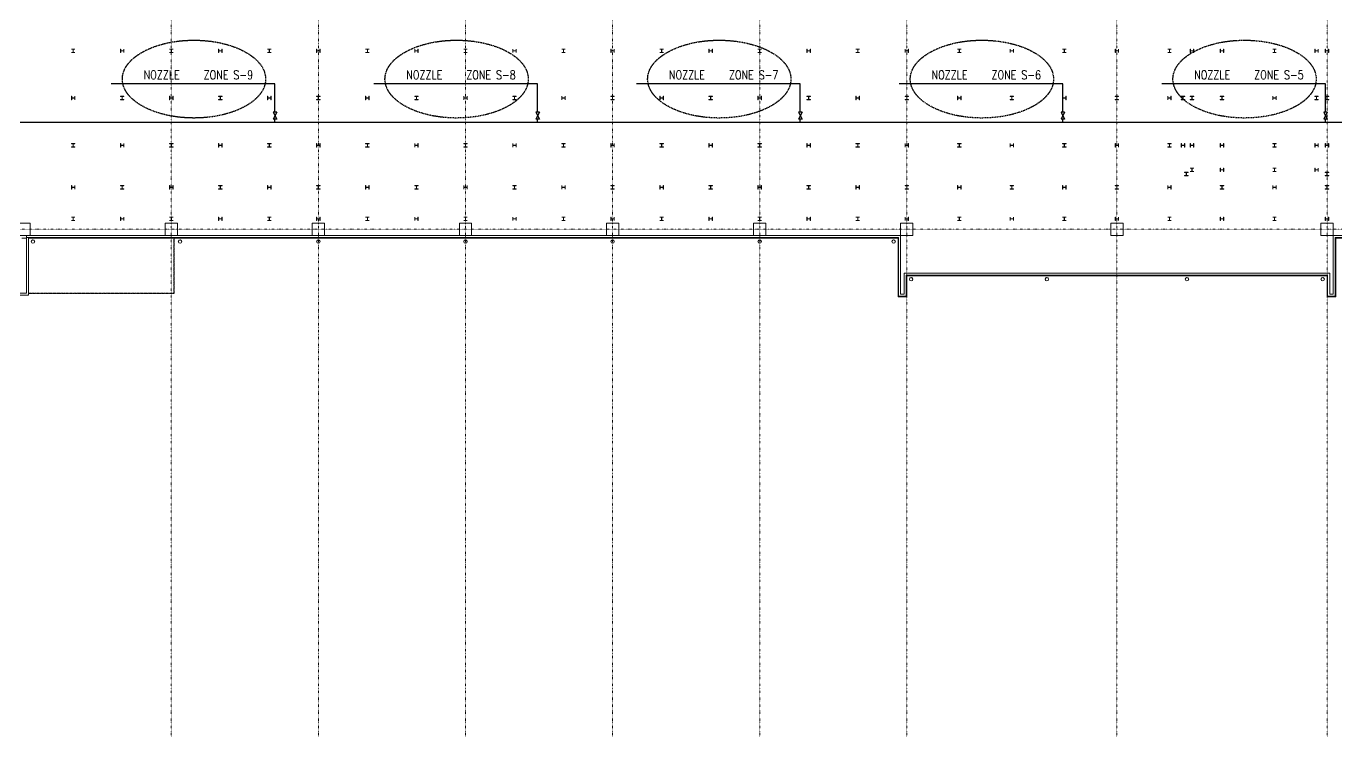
# Model space of a CAD drawing. Extents: x -32000 to 362567, y -29000 to 144214.
# Drawn here: x 76915 to 151700, y -29000 to 11607 of the extents above; entities that cross this region are included whole.
import ezdxf
from ezdxf.enums import TextEntityAlignment as Align

# ---------------------------------------------------------------- set-up
doc = ezdxf.new("R2010")
doc.units = 0
doc.header["$LTSCALE"] = 10
for name, pattern in [('H12PL25$0$JJP_三點線', [0.9, 0.3, -0.15, 0, -0.15, 0, -0.15, 0, -0.15]), ('H12PL25$0$JJP_虛線(退縮線、投影線、地下室範圍、非屬本工程、圖面分區)', [0.45, 0.3, -0.15]), ('XFM1P20-HI FOG-200K$0$HIDDEN', [9.525, 6.35, -3.175])]:
    doc.linetypes.add(name, pattern=pattern)
for name, color, linetype in [('H12PL25$0$A-OBJE-MEP', 252, 'Continuous'), ('H12PL25$0$A-WALL-EX', 252, 'Continuous'), ('H12PL25$0$A-WALL-IN', 252, 'Continuous'), ('H12PL25$0$S-COL', 252, 'Continuous'), ('H12PL25$0$S-GRID', 252, 'Continuous'), ('XFM1P20-HI FOG-200K$0$M-CWTR-TEXT', 4, 'Continuous'), ('XFM1P20-HI FOG-200K$0$M-PIPE-CHWR20', 110, 'Continuous'), ('XFM1P20-HI FOG-200K$0$M-PIPE-FITTING', 2, 'Continuous')]:
    doc.layers.add(name, color=color, linetype=linetype)
doc.styles.add('XFM1P20-HI FOG-200K$0$12P7-XCM2P10$0$AA-TXT', font='simplex.shx', dxfattribs={"bigfont": 'china.shx'})

# ---------------------------------------------------------------- blocks, each defined once
blk = doc.blocks.new('H12PL25')
at = {"layer": 'H12PL25$0$A-OBJE-MEP', "lineweight": 0, "flags": 128}
for points in [[(77395, -700, 1), (77205, -700, 1)], [(85795, -700, 1), (85605, -700, 1)], [(93695, -700, 1), (93505, -700, 1)], [(102095, -700, 1), (101905, -700, 1)], [(110495, -700, 1), (110305, -700, 1)], [(118895, -700, 1), (118705, -700, 1)], [(126545, -700, 1), (126355, -700, 1)], [(127545, -2850, 1), (127355, -2850, 1)], [(135295, -2850, 1), (135105, -2850, 1)], [(143295, -2850, 1), (143105, -2850, 1)], [(151045, -2850, 1), (150855, -2850, 1)]]:
    blk.add_lwpolyline(points, format="xyb", close=True, dxfattribs=at)
at = {"layer": 'H12PL25$0$A-OBJE-MEP', "lineweight": 0}
for centre in [(77300, -700), (85700, -700), (93600, -700), (102000, -700), (110400, -700), (118800, -700), (126450, -700), (127450, -2850), (135200, -2850), (143200, -2850), (150950, -2850)]:
    blk.add_circle(centre, 100, dxfattribs=at)
at = {"layer": 'H12PL25$0$A-WALL-EX', "lineweight": 0}
for p, q in [((77050, -350), (76930, -350)), ((76930, -350), (76930, -465)), ((77050, -350), (76930, -350)), ((76930, -465), (77050, -465)), ((76930, -465), (77050, -465)), ((126700, -465), (77050, -465)), ((126735, -465), (126700, -465)), ((126735, -465), (126700, -465)), ((126735, -500), (126735, -465)), ((126735, -3815), (126735, -500)), ((151700, -465), (151665, -465)), ((151700, -465), (151665, -465)), ((151665, -465), (151665, -500)), ((151665, -500), (151665, -3700)), ((176150, -465), (151700, -465)), ((127165, -2615), (127165, -2650)), ((127165, -2615), (127165, -2650)), ((127200, -2615), (127165, -2615)), ((127165, -2650), (127165, -3815)), ((151200, -2615), (127200, -2615)), ((151235, -2615), (151200, -2615)), ((151235, -2650), (151235, -2615)), ((151235, -2650), (151235, -2615)), ((151235, -3815), (151235, -2650)), ((151665, -3815), (151665, -3700)), ((151665, -3815), (151665, -3700)), ((126735, -3815), (126850, -3815)), ((126735, -3815), (126850, -3815)), ((127050, -3815), (126850, -3815)), ((127050, -3815), (127165, -3815)), ((127050, -3815), (127165, -3815)), ((151235, -3815), (151350, -3815)), ((151235, -3815), (151350, -3815)), ((151665, -3815), (151350, -3815))]:
    blk.add_line(p, q, dxfattribs=at)
at = {"layer": 'H12PL25$0$A-WALL-EX', "lineweight": 0, "flags": 128}
for points in [[(76930, -350), (76930, -3640)], [(77050, -350), (76930, -350)], [(126735, -350), (77050, -350)], [(77050, -500), (77050, -465)], [(77050, -3640), (77050, -465)], [(77050, -500), (126700, -500)], [(77050, -500), (126700, -500)], [(77050, -500), (126700, -500)], [(77050, -500), (126700, -500)], [(126700, -500), (126700, -3850)], [(126850, -350), (126735, -350)], [(126850, -3700), (126850, -350)], [(151550, -350), (151665, -350)], [(151550, -350), (151550, -3700)], [(176150, -350), (151665, -350)], [(151700, -500), (176150, -500)], [(151700, -3815), (151700, -500)], [(127050, -2500), (127050, -2615)], [(151350, -2500), (127050, -2500)], [(127050, -2615), (127050, -3700)], [(151200, -2650), (127200, -2650)], [(151200, -2650), (127200, -2650)], [(151200, -2650), (127200, -2650)], [(127200, -3850), (127200, -2650)], [(127200, -2650), (151200, -2650)], [(151200, -2650), (151200, -3850)], [(151350, -2500), (151350, -2615)], [(151350, -3700), (151350, -2615)], [(76930, -3640), (68270, -3640)], [(77050, -3760), (77050, -3640)], [(127050, -3700), (126850, -3700)], [(151550, -3700), (151350, -3700)], [(68150, -3760), (77050, -3760)], [(126700, -3850), (126735, -3850)], [(126735, -3850), (127165, -3850)], [(127200, -3850), (127165, -3850)], [(151200, -3850), (151235, -3850)], [(151235, -3850), (151700, -3850)], [(151700, -3850), (151700, -3815)]]:
    blk.add_lwpolyline(points, dxfattribs=at)
at = {"layer": 'H12PL25$0$A-WALL-EX', "linetype": 'H12PL25$0$JJP_虛線(退縮線、投影線、地下室範圍、非屬本工程、圖面分區)', "lineweight": 0, "flags": 128}
for points in [[(85350, -500), (85362, -500)], [(85350, -500), (85350, -3650)], [(85362, -3650), (85362, -500)], [(85350, -3650), (77050, -3650)], [(77050, -3662), (77050, -3650)], [(77050, -3662), (85362, -3662)], [(85362, -3662), (85362, -3650)]]:
    blk.add_lwpolyline(points, dxfattribs=at)
at = {"layer": 'H12PL25$0$A-WALL-IN', "lineweight": 0, "flags": 128}
for points in [[(76662.5, -500), (76930, -500)], [(76930, -500), (76930, -350)]]:
    blk.add_lwpolyline(points, dxfattribs=at)
at = {"layer": 'H12PL25$0$S-COL', "lineweight": 0, "flags": 128}
for points in [[(79700, 10100), (79700, 10112), (79617, 10112, -0.41421356), (79604, 10125), (79604, 10275, -0.41421356), (79617, 10288), (79700, 10288), (79700, 10300), (79500, 10300), (79500, 10288), (79583, 10288, -0.41421356), (79596, 10275), (79596, 10125, -0.41421356), (79583, 10112), (79500, 10112), (79500, 10100)], [(82500, 10300), (82488, 10300), (82488, 10217, -0.41421356), (82475, 10204), (82325, 10204, -0.41421356), (82312, 10217), (82312, 10300), (82300, 10300), (82300, 10100), (82312, 10100), (82312, 10183, -0.41421356), (82325, 10196), (82475, 10196, -0.41421356), (82488, 10183), (82488, 10100), (82500, 10100)], [(85300, 10100), (85300, 10112), (85217, 10112, -0.41421356), (85204, 10125), (85204, 10275, -0.41421356), (85217, 10288), (85300, 10288), (85300, 10300), (85100, 10300), (85100, 10288), (85183, 10288, -0.41421356), (85196, 10275), (85196, 10125, -0.41421356), (85183, 10112), (85100, 10112), (85100, 10100)], [(88100, 10300), (88088, 10300), (88088, 10217, -0.41421356), (88075, 10204), (87925, 10204, -0.41421356), (87912, 10217), (87912, 10300), (87900, 10300), (87900, 10100), (87912, 10100), (87912, 10183, -0.41421356), (87925, 10196), (88075, 10196, -0.41421356), (88088, 10183), (88088, 10100), (88100, 10100)], [(90900, 10100), (90900, 10112), (90817, 10112, -0.41421356), (90804, 10125), (90804, 10275, -0.41421356), (90817, 10288), (90900, 10288), (90900, 10300), (90700, 10300), (90700, 10288), (90783, 10288, -0.41421356), (90796, 10275), (90796, 10125, -0.41421356), (90783, 10112), (90700, 10112), (90700, 10100)], [(93700, 10300), (93688, 10300), (93688, 10217, -0.41421356), (93675, 10204), (93525, 10204, -0.41421356), (93512, 10217), (93512, 10300), (93500, 10300), (93500, 10100), (93512, 10100), (93512, 10183, -0.41421356), (93525, 10196), (93675, 10196, -0.41421356), (93688, 10183), (93688, 10100), (93700, 10100)], [(96500, 10100), (96500, 10112), (96417, 10112, -0.41421356), (96404, 10125), (96404, 10275, -0.41421356), (96417, 10288), (96500, 10288), (96500, 10300), (96300, 10300), (96300, 10288), (96383, 10288, -0.41421356), (96396, 10275), (96396, 10125, -0.41421356), (96383, 10112), (96300, 10112), (96300, 10100)], [(99300, 10300), (99288, 10300), (99288, 10217, -0.41421356), (99275, 10204), (99125, 10204, -0.41421356), (99112, 10217), (99112, 10300), (99100, 10300), (99100, 10100), (99112, 10100), (99112, 10183, -0.41421356), (99125, 10196), (99275, 10196, -0.41421356), (99288, 10183), (99288, 10100), (99300, 10100)], [(102100, 10100), (102100, 10112), (102017, 10112, -0.41421356), (102004, 10125), (102004, 10275, -0.41421356), (102017, 10288), (102100, 10288), (102100, 10300), (101900, 10300), (101900, 10288), (101983, 10288, -0.41421356), (101996, 10275), (101996, 10125, -0.41421356), (101983, 10112), (101900, 10112), (101900, 10100)], [(104900, 10300), (104888, 10300), (104888, 10217, -0.41421356), (104875, 10204), (104725, 10204, -0.41421356), (104712, 10217), (104712, 10300), (104700, 10300), (104700, 10100), (104712, 10100), (104712, 10183, -0.41421356), (104725, 10196), (104875, 10196, -0.41421356), (104888, 10183), (104888, 10100), (104900, 10100)], [(107700, 10100), (107700, 10112), (107617, 10112, -0.41421356), (107604, 10125), (107604, 10275, -0.41421356), (107617, 10288), (107700, 10288), (107700, 10300), (107500, 10300), (107500, 10288), (107583, 10288, -0.41421356), (107596, 10275), (107596, 10125, -0.41421356), (107583, 10112), (107500, 10112), (107500, 10100)], [(110500, 10300), (110488, 10300), (110488, 10217, -0.41421356), (110475, 10204), (110325, 10204, -0.41421356), (110312, 10217), (110312, 10300), (110300, 10300), (110300, 10100), (110312, 10100), (110312, 10183, -0.41421356), (110325, 10196), (110475, 10196, -0.41421356), (110488, 10183), (110488, 10100), (110500, 10100)], [(113300, 10100), (113300, 10112), (113217, 10112, -0.41421356), (113204, 10125), (113204, 10275, -0.41421356), (113217, 10288), (113300, 10288), (113300, 10300), (113100, 10300), (113100, 10288), (113183, 10288, -0.41421356), (113196, 10275), (113196, 10125, -0.41421356), (113183, 10112), (113100, 10112), (113100, 10100)], [(116100, 10300), (116088, 10300), (116088, 10217, -0.41421356), (116075, 10204), (115925, 10204, -0.41421356), (115912, 10217), (115912, 10300), (115900, 10300), (115900, 10100), (115912, 10100), (115912, 10183, -0.41421356), (115925, 10196), (116075, 10196, -0.41421356), (116088, 10183), (116088, 10100), (116100, 10100)], [(118900, 10100), (118900, 10112), (118817, 10112, -0.41421356), (118804, 10125), (118804, 10275, -0.41421356), (118817, 10288), (118900, 10288), (118900, 10300), (118700, 10300), (118700, 10288), (118783, 10288, -0.41421356), (118796, 10275), (118796, 10125, -0.41421356), (118783, 10112), (118700, 10112), (118700, 10100)], [(121700, 10300), (121688, 10300), (121688, 10217, -0.41421356), (121675, 10204), (121525, 10204, -0.41421356), (121512, 10217), (121512, 10300), (121500, 10300), (121500, 10100), (121512, 10100), (121512, 10183, -0.41421356), (121525, 10196), (121675, 10196, -0.41421356), (121688, 10183), (121688, 10100), (121700, 10100)], [(124500, 10100), (124500, 10112), (124417, 10112, -0.41421356), (124404, 10125), (124404, 10275, -0.41421356), (124417, 10288), (124500, 10288), (124500, 10300), (124300, 10300), (124300, 10288), (124383, 10288, -0.41421356), (124396, 10275), (124396, 10125, -0.41421356), (124383, 10112), (124300, 10112), (124300, 10100)], [(127300, 10300), (127288, 10300), (127288, 10217, -0.41421356), (127275, 10204), (127125, 10204, -0.41421356), (127112, 10217), (127112, 10300), (127100, 10300), (127100, 10100), (127112, 10100), (127112, 10183, -0.41421356), (127125, 10196), (127275, 10196, -0.41421356), (127288, 10183), (127288, 10100), (127300, 10100)], [(130300, 10100), (130300, 10112), (130217, 10112, -0.41421356), (130204, 10125), (130204, 10275, -0.41421356), (130217, 10288), (130300, 10288), (130300, 10300), (130100, 10300), (130100, 10288), (130183, 10288, -0.41421356), (130196, 10275), (130196, 10125, -0.41421356), (130183, 10112), (130100, 10112), (130100, 10100)], [(133300, 10300), (133288, 10300), (133288, 10217, -0.41421356), (133275, 10204), (133125, 10204, -0.41421356), (133112, 10217), (133112, 10300), (133100, 10300), (133100, 10100), (133112, 10100), (133112, 10183, -0.41421356), (133125, 10196), (133275, 10196, -0.41421356), (133288, 10183), (133288, 10100), (133300, 10100)], [(136300, 10100), (136300, 10112), (136217, 10112, -0.41421356), (136204, 10125), (136204, 10275, -0.41421356), (136217, 10288), (136300, 10288), (136300, 10300), (136100, 10300), (136100, 10288), (136183, 10288, -0.41421356), (136196, 10275), (136196, 10125, -0.41421356), (136183, 10112), (136100, 10112), (136100, 10100)], [(139300, 10300), (139288, 10300), (139288, 10217, -0.41421356), (139275, 10204), (139125, 10204, -0.41421356), (139112, 10217), (139112, 10300), (139100, 10300), (139100, 10100), (139112, 10100), (139112, 10183, -0.41421356), (139125, 10196), (139275, 10196, -0.41421356), (139288, 10183), (139288, 10100), (139300, 10100)], [(142100, 10100), (142100, 10112), (142183, 10112, 0.41421356), (142196, 10125), (142196, 10275, 0.41421356), (142183, 10288), (142100, 10288), (142100, 10300), (142300, 10300), (142300, 10288), (142217, 10288, 0.41421356), (142204, 10275), (142204, 10125, 0.41421356), (142217, 10112), (142300, 10112), (142300, 10100)], [(143390, 10300), (143402, 10300), (143402, 10217, 0.41421356), (143415, 10204), (143565, 10204, 0.41421356), (143578, 10217), (143578, 10300), (143590, 10300), (143590, 10100), (143578, 10100), (143578, 10183, 0.41421356), (143565, 10196), (143415, 10196, 0.41421356), (143402, 10183), (143402, 10100), (143390, 10100)], [(145100, 10300), (145112, 10300), (145112, 10217, 0.41421356), (145125, 10204), (145275, 10204, 0.41421356), (145288, 10217), (145288, 10300), (145300, 10300), (145300, 10100), (145288, 10100), (145288, 10183, 0.41421356), (145275, 10196), (145125, 10196, 0.41421356), (145112, 10183), (145112, 10100), (145100, 10100)], [(148100, 10100), (148100, 10112), (148183, 10112, 0.41421356), (148196, 10125), (148196, 10275, 0.41421356), (148183, 10288), (148100, 10288), (148100, 10300), (148300, 10300), (148300, 10288), (148217, 10288, 0.41421356), (148204, 10275), (148204, 10125, 0.41421356), (148217, 10112), (148300, 10112), (148300, 10100)], [(150500, 10300), (150512, 10300), (150512, 10217, 0.41421356), (150525, 10204), (150675, 10204, 0.41421356), (150688, 10217), (150688, 10300), (150700, 10300), (150700, 10100), (150688, 10100), (150688, 10183, 0.41421356), (150675, 10196), (150525, 10196, 0.41421356), (150512, 10183), (150512, 10100), (150500, 10100)], [(151100, 10300), (151112, 10300), (151112, 10217, 0.41421356), (151125, 10204), (151275, 10204, 0.41421356), (151288, 10217), (151288, 10300), (151300, 10300), (151300, 10100), (151288, 10100), (151288, 10183, 0.41421356), (151275, 10196), (151125, 10196, 0.41421356), (151112, 10183), (151112, 10100), (151100, 10100)], [(79700, 7600), (79688, 7600), (79688, 7517, -0.41421356), (79675, 7504), (79525, 7504, -0.41421356), (79512, 7517), (79512, 7600), (79500, 7600), (79500, 7400), (79512, 7400), (79512, 7483, -0.41421356), (79525, 7496), (79675, 7496, -0.41421356), (79688, 7483), (79688, 7400), (79700, 7400)], [(82500, 7400), (82500, 7412), (82417, 7412, -0.41421356), (82404, 7425), (82404, 7575, -0.41421356), (82417, 7588), (82500, 7588), (82500, 7600), (82300, 7600), (82300, 7588), (82383, 7588, -0.41421356), (82396, 7575), (82396, 7425, -0.41421356), (82383, 7412), (82300, 7412), (82300, 7400)], [(85300, 7600), (85288, 7600), (85288, 7517, -0.41421356), (85275, 7504), (85125, 7504, -0.41421356), (85112, 7517), (85112, 7600), (85100, 7600), (85100, 7400), (85112, 7400), (85112, 7483, -0.41421356), (85125, 7496), (85275, 7496, -0.41421356), (85288, 7483), (85288, 7400), (85300, 7400)], [(88100, 7400), (88100, 7412), (88017, 7412, -0.41421356), (88004, 7425), (88004, 7575, -0.41421356), (88017, 7588), (88100, 7588), (88100, 7600), (87900, 7600), (87900, 7588), (87983, 7588, -0.41421356), (87996, 7575), (87996, 7425, -0.41421356), (87983, 7412), (87900, 7412), (87900, 7400)], [(90900, 7600), (90888, 7600), (90888, 7517, -0.41421356), (90875, 7504), (90725, 7504, -0.41421356), (90712, 7517), (90712, 7600), (90700, 7600), (90700, 7400), (90712, 7400), (90712, 7483, -0.41421356), (90725, 7496), (90875, 7496, -0.41421356), (90888, 7483), (90888, 7400), (90900, 7400)], [(93700, 7400), (93700, 7412), (93617, 7412, -0.41421356), (93604, 7425), (93604, 7575, -0.41421356), (93617, 7588), (93700, 7588), (93700, 7600), (93500, 7600), (93500, 7588), (93583, 7588, -0.41421356), (93596, 7575), (93596, 7425, -0.41421356), (93583, 7412), (93500, 7412), (93500, 7400)], [(96500, 7600), (96488, 7600), (96488, 7517, -0.41421356), (96475, 7504), (96325, 7504, -0.41421356), (96312, 7517), (96312, 7600), (96300, 7600), (96300, 7400), (96312, 7400), (96312, 7483, -0.41421356), (96325, 7496), (96475, 7496, -0.41421356), (96488, 7483), (96488, 7400), (96500, 7400)], [(99300, 7400), (99300, 7412), (99217, 7412, -0.41421356), (99204, 7425), (99204, 7575, -0.41421356), (99217, 7588), (99300, 7588), (99300, 7600), (99100, 7600), (99100, 7588), (99183, 7588, -0.41421356), (99196, 7575), (99196, 7425, -0.41421356), (99183, 7412), (99100, 7412), (99100, 7400)], [(102100, 7600), (102088, 7600), (102088, 7517, -0.41421356), (102075, 7504), (101925, 7504, -0.41421356), (101912, 7517), (101912, 7600), (101900, 7600), (101900, 7400), (101912, 7400), (101912, 7483, -0.41421356), (101925, 7496), (102075, 7496, -0.41421356), (102088, 7483), (102088, 7400), (102100, 7400)], [(104900, 7400), (104900, 7412), (104817, 7412, -0.41421356), (104804, 7425), (104804, 7575, -0.41421356), (104817, 7588), (104900, 7588), (104900, 7600), (104700, 7600), (104700, 7588), (104783, 7588, -0.41421356), (104796, 7575), (104796, 7425, -0.41421356), (104783, 7412), (104700, 7412), (104700, 7400)], [(107700, 7600), (107688, 7600), (107688, 7517, -0.41421356), (107675, 7504), (107525, 7504, -0.41421356), (107512, 7517), (107512, 7600), (107500, 7600), (107500, 7400), (107512, 7400), (107512, 7483, -0.41421356), (107525, 7496), (107675, 7496, -0.41421356), (107688, 7483), (107688, 7400), (107700, 7400)], [(110500, 7400), (110500, 7412), (110417, 7412, -0.41421356), (110404, 7425), (110404, 7575, -0.41421356), (110417, 7588), (110500, 7588), (110500, 7600), (110300, 7600), (110300, 7588), (110383, 7588, -0.41421356), (110396, 7575), (110396, 7425, -0.41421356), (110383, 7412), (110300, 7412), (110300, 7400)], [(113300, 7600), (113288, 7600), (113288, 7517, -0.41421356), (113275, 7504), (113125, 7504, -0.41421356), (113112, 7517), (113112, 7600), (113100, 7600), (113100, 7400), (113112, 7400), (113112, 7483, -0.41421356), (113125, 7496), (113275, 7496, -0.41421356), (113288, 7483), (113288, 7400), (113300, 7400)], [(116100, 7400), (116100, 7412), (116017, 7412, -0.41421356), (116004, 7425), (116004, 7575, -0.41421356), (116017, 7588), (116100, 7588), (116100, 7600), (115900, 7600), (115900, 7588), (115983, 7588, -0.41421356), (115996, 7575), (115996, 7425, -0.41421356), (115983, 7412), (115900, 7412), (115900, 7400)], [(118900, 7600), (118888, 7600), (118888, 7517, -0.41421356), (118875, 7504), (118725, 7504, -0.41421356), (118712, 7517), (118712, 7600), (118700, 7600), (118700, 7400), (118712, 7400), (118712, 7483, -0.41421356), (118725, 7496), (118875, 7496, -0.41421356), (118888, 7483), (118888, 7400), (118900, 7400)], [(121700, 7400), (121700, 7412), (121617, 7412, -0.41421356), (121604, 7425), (121604, 7575, -0.41421356), (121617, 7588), (121700, 7588), (121700, 7600), (121500, 7600), (121500, 7588), (121583, 7588, -0.41421356), (121596, 7575), (121596, 7425, -0.41421356), (121583, 7412), (121500, 7412), (121500, 7400)], [(124500, 7600), (124488, 7600), (124488, 7517, -0.41421356), (124475, 7504), (124325, 7504, -0.41421356), (124312, 7517), (124312, 7600), (124300, 7600), (124300, 7400), (124312, 7400), (124312, 7483, -0.41421356), (124325, 7496), (124475, 7496, -0.41421356), (124488, 7483), (124488, 7400), (124500, 7400)], [(127300, 7400), (127300, 7412), (127217, 7412, -0.41421356), (127204, 7425), (127204, 7575, -0.41421356), (127217, 7588), (127300, 7588), (127300, 7600), (127100, 7600), (127100, 7588), (127183, 7588, -0.41421356), (127196, 7575), (127196, 7425, -0.41421356), (127183, 7412), (127100, 7412), (127100, 7400)], [(130300, 7600), (130288, 7600), (130288, 7517, -0.41421356), (130275, 7504), (130125, 7504, -0.41421356), (130112, 7517), (130112, 7600), (130100, 7600), (130100, 7400), (130112, 7400), (130112, 7483, -0.41421356), (130125, 7496), (130275, 7496, -0.41421356), (130288, 7483), (130288, 7400), (130300, 7400)], [(133300, 7400), (133300, 7412), (133217, 7412, -0.41421356), (133204, 7425), (133204, 7575, -0.41421356), (133217, 7588), (133300, 7588), (133300, 7600), (133100, 7600), (133100, 7588), (133183, 7588, -0.41421356), (133196, 7575), (133196, 7425, -0.41421356), (133183, 7412), (133100, 7412), (133100, 7400)], [(136300, 7600), (136288, 7600), (136288, 7517, -0.41421356), (136275, 7504), (136125, 7504, -0.41421356), (136112, 7517), (136112, 7600), (136100, 7600), (136100, 7400), (136112, 7400), (136112, 7483, -0.41421356), (136125, 7496), (136275, 7496, -0.41421356), (136288, 7483), (136288, 7400), (136300, 7400)], [(139300, 7400), (139300, 7412), (139217, 7412, -0.41421356), (139204, 7425), (139204, 7575, -0.41421356), (139217, 7588), (139300, 7588), (139300, 7600), (139100, 7600), (139100, 7588), (139183, 7588, -0.41421356), (139196, 7575), (139196, 7425, -0.41421356), (139183, 7412), (139100, 7412), (139100, 7400)], [(142100, 7600), (142112, 7600), (142112, 7517, 0.41421356), (142125, 7504), (142275, 7504, 0.41421356), (142288, 7517), (142288, 7600), (142300, 7600), (142300, 7400), (142288, 7400), (142288, 7483, 0.41421356), (142275, 7496), (142125, 7496, 0.41421356), (142112, 7483), (142112, 7400), (142100, 7400)], [(142875, 7400), (142875, 7412), (142958, 7412, 0.41421356), (142971, 7425), (142971, 7575, 0.41421356), (142958, 7588), (142875, 7588), (142875, 7600), (143075, 7600), (143075, 7588), (142992, 7588, 0.41421356), (142979, 7575), (142979, 7425, 0.41421356), (142992, 7412), (143075, 7412), (143075, 7400)], [(143390, 7400), (143390, 7412), (143473, 7412, 0.41421356), (143486, 7425), (143486, 7575, 0.41421356), (143473, 7588), (143390, 7588), (143390, 7600), (143590, 7600), (143590, 7588), (143507, 7588, 0.41421356), (143494, 7575), (143494, 7425, 0.41421356), (143507, 7412), (143590, 7412), (143590, 7400)], [(145100, 7400), (145100, 7412), (145183, 7412, 0.41421356), (145196, 7425), (145196, 7575, 0.41421356), (145183, 7588), (145100, 7588), (145100, 7600), (145300, 7600), (145300, 7588), (145217, 7588, 0.41421356), (145204, 7575), (145204, 7425, 0.41421356), (145217, 7412), (145300, 7412), (145300, 7400)], [(148100, 7600), (148112, 7600), (148112, 7517, 0.41421356), (148125, 7504), (148275, 7504, 0.41421356), (148288, 7517), (148288, 7600), (148300, 7600), (148300, 7400), (148288, 7400), (148288, 7483, 0.41421356), (148275, 7496), (148125, 7496, 0.41421356), (148112, 7483), (148112, 7400), (148100, 7400)], [(150500, 7400), (150500, 7412), (150583, 7412, 0.41421356), (150596, 7425), (150596, 7575, 0.41421356), (150583, 7588), (150500, 7588), (150500, 7600), (150700, 7600), (150700, 7588), (150617, 7588, 0.41421356), (150604, 7575), (150604, 7425, 0.41421356), (150617, 7412), (150700, 7412), (150700, 7400)], [(151100, 7400), (151100, 7412), (151183, 7412, 0.41421356), (151196, 7425), (151196, 7575, 0.41421356), (151183, 7588), (151100, 7588), (151100, 7600), (151300, 7600), (151300, 7588), (151217, 7588, 0.41421356), (151204, 7575), (151204, 7425, 0.41421356), (151217, 7412), (151300, 7412), (151300, 7400)], [(79700, 4700), (79700, 4712), (79617, 4712, -0.41421356), (79604, 4725), (79604, 4875, -0.41421356), (79617, 4888), (79700, 4888), (79700, 4900), (79500, 4900), (79500, 4888), (79583, 4888, -0.41421356), (79596, 4875), (79596, 4725, -0.41421356), (79583, 4712), (79500, 4712), (79500, 4700)], [(82500, 4900), (82488, 4900), (82488, 4817, -0.41421356), (82475, 4804), (82325, 4804, -0.41421356), (82312, 4817), (82312, 4900), (82300, 4900), (82300, 4700), (82312, 4700), (82312, 4783, -0.41421356), (82325, 4796), (82475, 4796, -0.41421356), (82488, 4783), (82488, 4700), (82500, 4700)], [(85300, 4700), (85300, 4712), (85217, 4712, -0.41421356), (85204, 4725), (85204, 4875, -0.41421356), (85217, 4888), (85300, 4888), (85300, 4900), (85100, 4900), (85100, 4888), (85183, 4888, -0.41421356), (85196, 4875), (85196, 4725, -0.41421356), (85183, 4712), (85100, 4712), (85100, 4700)], [(88100, 4900), (88088, 4900), (88088, 4817, -0.41421356), (88075, 4804), (87925, 4804, -0.41421356), (87912, 4817), (87912, 4900), (87900, 4900), (87900, 4700), (87912, 4700), (87912, 4783, -0.41421356), (87925, 4796), (88075, 4796, -0.41421356), (88088, 4783), (88088, 4700), (88100, 4700)], [(90900, 4700), (90900, 4712), (90817, 4712, -0.41421356), (90804, 4725), (90804, 4875, -0.41421356), (90817, 4888), (90900, 4888), (90900, 4900), (90700, 4900), (90700, 4888), (90783, 4888, -0.41421356), (90796, 4875), (90796, 4725, -0.41421356), (90783, 4712), (90700, 4712), (90700, 4700)], [(93700, 4900), (93688, 4900), (93688, 4817, -0.41421356), (93675, 4804), (93525, 4804, -0.41421356), (93512, 4817), (93512, 4900), (93500, 4900), (93500, 4700), (93512, 4700), (93512, 4783, -0.41421356), (93525, 4796), (93675, 4796, -0.41421356), (93688, 4783), (93688, 4700), (93700, 4700)], [(96500, 4700), (96500, 4712), (96417, 4712, -0.41421356), (96404, 4725), (96404, 4875, -0.41421356), (96417, 4888), (96500, 4888), (96500, 4900), (96300, 4900), (96300, 4888), (96383, 4888, -0.41421356), (96396, 4875), (96396, 4725, -0.41421356), (96383, 4712), (96300, 4712), (96300, 4700)], [(99300, 4900), (99288, 4900), (99288, 4817, -0.41421356), (99275, 4804), (99125, 4804, -0.41421356), (99112, 4817), (99112, 4900), (99100, 4900), (99100, 4700), (99112, 4700), (99112, 4783, -0.41421356), (99125, 4796), (99275, 4796, -0.41421356), (99288, 4783), (99288, 4700), (99300, 4700)], [(102100, 4700), (102100, 4712), (102017, 4712, -0.41421356), (102004, 4725), (102004, 4875, -0.41421356), (102017, 4888), (102100, 4888), (102100, 4900), (101900, 4900), (101900, 4888), (101983, 4888, -0.41421356), (101996, 4875), (101996, 4725, -0.41421356), (101983, 4712), (101900, 4712), (101900, 4700)], [(104900, 4900), (104888, 4900), (104888, 4817, -0.41421356), (104875, 4804), (104725, 4804, -0.41421356), (104712, 4817), (104712, 4900), (104700, 4900), (104700, 4700), (104712, 4700), (104712, 4783, -0.41421356), (104725, 4796), (104875, 4796, -0.41421356), (104888, 4783), (104888, 4700), (104900, 4700)], [(107700, 4700), (107700, 4712), (107617, 4712, -0.41421356), (107604, 4725), (107604, 4875, -0.41421356), (107617, 4888), (107700, 4888), (107700, 4900), (107500, 4900), (107500, 4888), (107583, 4888, -0.41421356), (107596, 4875), (107596, 4725, -0.41421356), (107583, 4712), (107500, 4712), (107500, 4700)], [(110500, 4900), (110488, 4900), (110488, 4817, -0.41421356), (110475, 4804), (110325, 4804, -0.41421356), (110312, 4817), (110312, 4900), (110300, 4900), (110300, 4700), (110312, 4700), (110312, 4783, -0.41421356), (110325, 4796), (110475, 4796, -0.41421356), (110488, 4783), (110488, 4700), (110500, 4700)], [(113300, 4700), (113300, 4712), (113217, 4712, -0.41421356), (113204, 4725), (113204, 4875, -0.41421356), (113217, 4888), (113300, 4888), (113300, 4900), (113100, 4900), (113100, 4888), (113183, 4888, -0.41421356), (113196, 4875), (113196, 4725, -0.41421356), (113183, 4712), (113100, 4712), (113100, 4700)], [(116100, 4900), (116088, 4900), (116088, 4817, -0.41421356), (116075, 4804), (115925, 4804, -0.41421356), (115912, 4817), (115912, 4900), (115900, 4900), (115900, 4700), (115912, 4700), (115912, 4783, -0.41421356), (115925, 4796), (116075, 4796, -0.41421356), (116088, 4783), (116088, 4700), (116100, 4700)], [(118900, 4700), (118900, 4712), (118817, 4712, -0.41421356), (118804, 4725), (118804, 4875, -0.41421356), (118817, 4888), (118900, 4888), (118900, 4900), (118700, 4900), (118700, 4888), (118783, 4888, -0.41421356), (118796, 4875), (118796, 4725, -0.41421356), (118783, 4712), (118700, 4712), (118700, 4700)], [(121700, 4900), (121688, 4900), (121688, 4817, -0.41421356), (121675, 4804), (121525, 4804, -0.41421356), (121512, 4817), (121512, 4900), (121500, 4900), (121500, 4700), (121512, 4700), (121512, 4783, -0.41421356), (121525, 4796), (121675, 4796, -0.41421356), (121688, 4783), (121688, 4700), (121700, 4700)], [(124500, 4700), (124500, 4712), (124417, 4712, -0.41421356), (124404, 4725), (124404, 4875, -0.41421356), (124417, 4888), (124500, 4888), (124500, 4900), (124300, 4900), (124300, 4888), (124383, 4888, -0.41421356), (124396, 4875), (124396, 4725, -0.41421356), (124383, 4712), (124300, 4712), (124300, 4700)], [(127300, 4900), (127288, 4900), (127288, 4817, -0.41421356), (127275, 4804), (127125, 4804, -0.41421356), (127112, 4817), (127112, 4900), (127100, 4900), (127100, 4700), (127112, 4700), (127112, 4783, -0.41421356), (127125, 4796), (127275, 4796, -0.41421356), (127288, 4783), (127288, 4700), (127300, 4700)], [(130300, 4700), (130300, 4712), (130217, 4712, -0.41421356), (130204, 4725), (130204, 4875, -0.41421356), (130217, 4888), (130300, 4888), (130300, 4900), (130100, 4900), (130100, 4888), (130183, 4888, -0.41421356), (130196, 4875), (130196, 4725, -0.41421356), (130183, 4712), (130100, 4712), (130100, 4700)], [(133300, 4900), (133288, 4900), (133288, 4817, -0.41421356), (133275, 4804), (133125, 4804, -0.41421356), (133112, 4817), (133112, 4900), (133100, 4900), (133100, 4700), (133112, 4700), (133112, 4783, -0.41421356), (133125, 4796), (133275, 4796, -0.41421356), (133288, 4783), (133288, 4700), (133300, 4700)], [(136300, 4700), (136300, 4712), (136217, 4712, -0.41421356), (136204, 4725), (136204, 4875, -0.41421356), (136217, 4888), (136300, 4888), (136300, 4900), (136100, 4900), (136100, 4888), (136183, 4888, -0.41421356), (136196, 4875), (136196, 4725, -0.41421356), (136183, 4712), (136100, 4712), (136100, 4700)], [(139300, 4900), (139288, 4900), (139288, 4817, -0.41421356), (139275, 4804), (139125, 4804, -0.41421356), (139112, 4817), (139112, 4900), (139100, 4900), (139100, 4700), (139112, 4700), (139112, 4783, -0.41421356), (139125, 4796), (139275, 4796, -0.41421356), (139288, 4783), (139288, 4700), (139300, 4700)], [(142100, 4700), (142100, 4712), (142183, 4712, 0.41421356), (142196, 4725), (142196, 4875, 0.41421356), (142183, 4888), (142100, 4888), (142100, 4900), (142300, 4900), (142300, 4888), (142217, 4888, 0.41421356), (142204, 4875), (142204, 4725, 0.41421356), (142217, 4712), (142300, 4712), (142300, 4700)], [(142875, 4900), (142887, 4900), (142887, 4817, 0.41421356), (142900, 4804), (143050, 4804, 0.41421356), (143063, 4817), (143063, 4900), (143075, 4900), (143075, 4700), (143063, 4700), (143063, 4783, 0.41421356), (143050, 4796), (142900, 4796, 0.41421356), (142887, 4783), (142887, 4700), (142875, 4700)], [(143390, 4900), (143402, 4900), (143402, 4817, 0.41421356), (143415, 4804), (143565, 4804, 0.41421356), (143578, 4817), (143578, 4900), (143590, 4900), (143590, 4700), (143578, 4700), (143578, 4783, 0.41421356), (143565, 4796), (143415, 4796, 0.41421356), (143402, 4783), (143402, 4700), (143390, 4700)], [(145100, 4900), (145112, 4900), (145112, 4817, 0.41421356), (145125, 4804), (145275, 4804, 0.41421356), (145288, 4817), (145288, 4900), (145300, 4900), (145300, 4700), (145288, 4700), (145288, 4783, 0.41421356), (145275, 4796), (145125, 4796, 0.41421356), (145112, 4783), (145112, 4700), (145100, 4700)], [(148100, 4700), (148100, 4712), (148183, 4712, 0.41421356), (148196, 4725), (148196, 4875, 0.41421356), (148183, 4888), (148100, 4888), (148100, 4900), (148300, 4900), (148300, 4888), (148217, 4888, 0.41421356), (148204, 4875), (148204, 4725, 0.41421356), (148217, 4712), (148300, 4712), (148300, 4700)], [(150500, 4900), (150512, 4900), (150512, 4817, 0.41421356), (150525, 4804), (150675, 4804, 0.41421356), (150688, 4817), (150688, 4900), (150700, 4900), (150700, 4700), (150688, 4700), (150688, 4783, 0.41421356), (150675, 4796), (150525, 4796, 0.41421356), (150512, 4783), (150512, 4700), (150500, 4700)], [(151100, 4900), (151112, 4900), (151112, 4817, 0.41421356), (151125, 4804), (151275, 4804, 0.41421356), (151288, 4817), (151288, 4900), (151300, 4900), (151300, 4700), (151288, 4700), (151288, 4783, 0.41421356), (151275, 4796), (151125, 4796, 0.41421356), (151112, 4783), (151112, 4700), (151100, 4700)], [(143065, 3065), (143065, 3077), (143148, 3077, 0.41421356), (143161, 3090), (143161, 3240, 0.41421356), (143148, 3253), (143065, 3253), (143065, 3265), (143265, 3265), (143265, 3253), (143182, 3253, 0.41421356), (143169, 3240), (143169, 3090, 0.41421356), (143182, 3077), (143265, 3077), (143265, 3065)], [(143390, 3300), (143390, 3312), (143473, 3312, 0.41421356), (143486, 3325), (143486, 3475, 0.41421356), (143473, 3488), (143390, 3488), (143390, 3500), (143590, 3500), (143590, 3488), (143507, 3488, 0.41421356), (143494, 3475), (143494, 3325, 0.41421356), (143507, 3312), (143590, 3312), (143590, 3300)], [(145100, 3500), (145112, 3500), (145112, 3417, 0.41421356), (145125, 3404), (145275, 3404, 0.41421356), (145288, 3417), (145288, 3500), (145300, 3500), (145300, 3300), (145288, 3300), (145288, 3383, 0.41421356), (145275, 3396), (145125, 3396, 0.41421356), (145112, 3383), (145112, 3300), (145100, 3300)], [(148100, 3300), (148100, 3312), (148183, 3312, 0.41421356), (148196, 3325), (148196, 3475, 0.41421356), (148183, 3488), (148100, 3488), (148100, 3500), (148300, 3500), (148300, 3488), (148217, 3488, 0.41421356), (148204, 3475), (148204, 3325, 0.41421356), (148217, 3312), (148300, 3312), (148300, 3300)], [(150500, 3500), (150512, 3500), (150512, 3417, 0.41421356), (150525, 3404), (150675, 3404, 0.41421356), (150688, 3417), (150688, 3500), (150700, 3500), (150700, 3300), (150688, 3300), (150688, 3383, 0.41421356), (150675, 3396), (150525, 3396, 0.41421356), (150512, 3383), (150512, 3300), (150500, 3300)], [(151100, 3065), (151100, 3077), (151183, 3077, 0.41421356), (151196, 3090), (151196, 3240, 0.41421356), (151183, 3253), (151100, 3253), (151100, 3265), (151300, 3265), (151300, 3253), (151217, 3253, 0.41421356), (151204, 3240), (151204, 3090, 0.41421356), (151217, 3077), (151300, 3077), (151300, 3065)], [(79700, 2500), (79688, 2500), (79688, 2417, -0.41421356), (79675, 2404), (79525, 2404, -0.41421356), (79512, 2417), (79512, 2500), (79500, 2500), (79500, 2300), (79512, 2300), (79512, 2383, -0.41421356), (79525, 2396), (79675, 2396, -0.41421356), (79688, 2383), (79688, 2300), (79700, 2300)], [(82500, 2300), (82500, 2312), (82417, 2312, -0.41421356), (82404, 2325), (82404, 2475, -0.41421356), (82417, 2488), (82500, 2488), (82500, 2500), (82300, 2500), (82300, 2488), (82383, 2488, -0.41421356), (82396, 2475), (82396, 2325, -0.41421356), (82383, 2312), (82300, 2312), (82300, 2300)], [(85300, 2500), (85288, 2500), (85288, 2417, -0.41421356), (85275, 2404), (85125, 2404, -0.41421356), (85112, 2417), (85112, 2500), (85100, 2500), (85100, 2300), (85112, 2300), (85112, 2383, -0.41421356), (85125, 2396), (85275, 2396, -0.41421356), (85288, 2383), (85288, 2300), (85300, 2300)], [(88100, 2300), (88100, 2312), (88017, 2312, -0.41421356), (88004, 2325), (88004, 2475, -0.41421356), (88017, 2488), (88100, 2488), (88100, 2500), (87900, 2500), (87900, 2488), (87983, 2488, -0.41421356), (87996, 2475), (87996, 2325, -0.41421356), (87983, 2312), (87900, 2312), (87900, 2300)], [(90900, 2500), (90888, 2500), (90888, 2417, -0.41421356), (90875, 2404), (90725, 2404, -0.41421356), (90712, 2417), (90712, 2500), (90700, 2500), (90700, 2300), (90712, 2300), (90712, 2383, -0.41421356), (90725, 2396), (90875, 2396, -0.41421356), (90888, 2383), (90888, 2300), (90900, 2300)], [(93700, 2300), (93700, 2312), (93617, 2312, -0.41421356), (93604, 2325), (93604, 2475, -0.41421356), (93617, 2488), (93700, 2488), (93700, 2500), (93500, 2500), (93500, 2488), (93583, 2488, -0.41421356), (93596, 2475), (93596, 2325, -0.41421356), (93583, 2312), (93500, 2312), (93500, 2300)], [(96500, 2500), (96488, 2500), (96488, 2417, -0.41421356), (96475, 2404), (96325, 2404, -0.41421356), (96312, 2417), (96312, 2500), (96300, 2500), (96300, 2300), (96312, 2300), (96312, 2383, -0.41421356), (96325, 2396), (96475, 2396, -0.41421356), (96488, 2383), (96488, 2300), (96500, 2300)], [(99300, 2300), (99300, 2312), (99217, 2312, -0.41421356), (99204, 2325), (99204, 2475, -0.41421356), (99217, 2488), (99300, 2488), (99300, 2500), (99100, 2500), (99100, 2488), (99183, 2488, -0.41421356), (99196, 2475), (99196, 2325, -0.41421356), (99183, 2312), (99100, 2312), (99100, 2300)], [(102100, 2500), (102088, 2500), (102088, 2417, -0.41421356), (102075, 2404), (101925, 2404, -0.41421356), (101912, 2417), (101912, 2500), (101900, 2500), (101900, 2300), (101912, 2300), (101912, 2383, -0.41421356), (101925, 2396), (102075, 2396, -0.41421356), (102088, 2383), (102088, 2300), (102100, 2300)], [(104900, 2300), (104900, 2312), (104817, 2312, -0.41421356), (104804, 2325), (104804, 2475, -0.41421356), (104817, 2488), (104900, 2488), (104900, 2500), (104700, 2500), (104700, 2488), (104783, 2488, -0.41421356), (104796, 2475), (104796, 2325, -0.41421356), (104783, 2312), (104700, 2312), (104700, 2300)], [(107700, 2500), (107688, 2500), (107688, 2417, -0.41421356), (107675, 2404), (107525, 2404, -0.41421356), (107512, 2417), (107512, 2500), (107500, 2500), (107500, 2300), (107512, 2300), (107512, 2383, -0.41421356), (107525, 2396), (107675, 2396, -0.41421356), (107688, 2383), (107688, 2300), (107700, 2300)], [(110500, 2300), (110500, 2312), (110417, 2312, -0.41421356), (110404, 2325), (110404, 2475, -0.41421356), (110417, 2488), (110500, 2488), (110500, 2500), (110300, 2500), (110300, 2488), (110383, 2488, -0.41421356), (110396, 2475), (110396, 2325, -0.41421356), (110383, 2312), (110300, 2312), (110300, 2300)], [(113300, 2500), (113288, 2500), (113288, 2417, -0.41421356), (113275, 2404), (113125, 2404, -0.41421356), (113112, 2417), (113112, 2500), (113100, 2500), (113100, 2300), (113112, 2300), (113112, 2383, -0.41421356), (113125, 2396), (113275, 2396, -0.41421356), (113288, 2383), (113288, 2300), (113300, 2300)], [(116100, 2300), (116100, 2312), (116017, 2312, -0.41421356), (116004, 2325), (116004, 2475, -0.41421356), (116017, 2488), (116100, 2488), (116100, 2500), (115900, 2500), (115900, 2488), (115983, 2488, -0.41421356), (115996, 2475), (115996, 2325, -0.41421356), (115983, 2312), (115900, 2312), (115900, 2300)], [(118900, 2500), (118888, 2500), (118888, 2417, -0.41421356), (118875, 2404), (118725, 2404, -0.41421356), (118712, 2417), (118712, 2500), (118700, 2500), (118700, 2300), (118712, 2300), (118712, 2383, -0.41421356), (118725, 2396), (118875, 2396, -0.41421356), (118888, 2383), (118888, 2300), (118900, 2300)], [(121700, 2300), (121700, 2312), (121617, 2312, -0.41421356), (121604, 2325), (121604, 2475, -0.41421356), (121617, 2488), (121700, 2488), (121700, 2500), (121500, 2500), (121500, 2488), (121583, 2488, -0.41421356), (121596, 2475), (121596, 2325, -0.41421356), (121583, 2312), (121500, 2312), (121500, 2300)], [(124500, 2500), (124488, 2500), (124488, 2417, -0.41421356), (124475, 2404), (124325, 2404, -0.41421356), (124312, 2417), (124312, 2500), (124300, 2500), (124300, 2300), (124312, 2300), (124312, 2383, -0.41421356), (124325, 2396), (124475, 2396, -0.41421356), (124488, 2383), (124488, 2300), (124500, 2300)], [(127300, 2300), (127300, 2312), (127217, 2312, -0.41421356), (127204, 2325), (127204, 2475, -0.41421356), (127217, 2488), (127300, 2488), (127300, 2500), (127100, 2500), (127100, 2488), (127183, 2488, -0.41421356), (127196, 2475), (127196, 2325, -0.41421356), (127183, 2312), (127100, 2312), (127100, 2300)], [(130300, 2500), (130288, 2500), (130288, 2417, -0.41421356), (130275, 2404), (130125, 2404, -0.41421356), (130112, 2417), (130112, 2500), (130100, 2500), (130100, 2300), (130112, 2300), (130112, 2383, -0.41421356), (130125, 2396), (130275, 2396, -0.41421356), (130288, 2383), (130288, 2300), (130300, 2300)], [(133300, 2300), (133300, 2312), (133217, 2312, -0.41421356), (133204, 2325), (133204, 2475, -0.41421356), (133217, 2488), (133300, 2488), (133300, 2500), (133100, 2500), (133100, 2488), (133183, 2488, -0.41421356), (133196, 2475), (133196, 2325, -0.41421356), (133183, 2312), (133100, 2312), (133100, 2300)], [(136300, 2500), (136288, 2500), (136288, 2417, -0.41421356), (136275, 2404), (136125, 2404, -0.41421356), (136112, 2417), (136112, 2500), (136100, 2500), (136100, 2300), (136112, 2300), (136112, 2383, -0.41421356), (136125, 2396), (136275, 2396, -0.41421356), (136288, 2383), (136288, 2300), (136300, 2300)], [(139300, 2300), (139300, 2312), (139217, 2312, -0.41421356), (139204, 2325), (139204, 2475, -0.41421356), (139217, 2488), (139300, 2488), (139300, 2500), (139100, 2500), (139100, 2488), (139183, 2488, -0.41421356), (139196, 2475), (139196, 2325, -0.41421356), (139183, 2312), (139100, 2312), (139100, 2300)], [(142100, 2500), (142112, 2500), (142112, 2417, 0.41421356), (142125, 2404), (142275, 2404, 0.41421356), (142288, 2417), (142288, 2500), (142300, 2500), (142300, 2300), (142288, 2300), (142288, 2383, 0.41421356), (142275, 2396), (142125, 2396, 0.41421356), (142112, 2383), (142112, 2300), (142100, 2300)], [(145100, 2300), (145100, 2312), (145183, 2312, 0.41421356), (145196, 2325), (145196, 2475, 0.41421356), (145183, 2488), (145100, 2488), (145100, 2500), (145300, 2500), (145300, 2488), (145217, 2488, 0.41421356), (145204, 2475), (145204, 2325, 0.41421356), (145217, 2312), (145300, 2312), (145300, 2300)], [(148100, 2500), (148112, 2500), (148112, 2417, 0.41421356), (148125, 2404), (148275, 2404, 0.41421356), (148288, 2417), (148288, 2500), (148300, 2500), (148300, 2300), (148288, 2300), (148288, 2383, 0.41421356), (148275, 2396), (148125, 2396, 0.41421356), (148112, 2383), (148112, 2300), (148100, 2300)], [(151100, 2300), (151100, 2312), (151183, 2312, 0.41421356), (151196, 2325), (151196, 2475, 0.41421356), (151183, 2488), (151100, 2488), (151100, 2500), (151300, 2500), (151300, 2488), (151217, 2488, 0.41421356), (151204, 2475), (151204, 2325, 0.41421356), (151217, 2312), (151300, 2312), (151300, 2300)], [(79700, 500), (79700, 512), (79617, 512, -0.41421356), (79604, 525), (79604, 675, -0.41421356), (79617, 688), (79700, 688), (79700, 700), (79500, 700), (79500, 688), (79583, 688, -0.41421356), (79596, 675), (79596, 525, -0.41421356), (79583, 512), (79500, 512), (79500, 500)], [(82500, 700), (82488, 700), (82488, 617, -0.41421356), (82475, 604), (82325, 604, -0.41421356), (82312, 617), (82312, 700), (82300, 700), (82300, 500), (82312, 500), (82312, 583, -0.41421356), (82325, 596), (82475, 596, -0.41421356), (82488, 583), (82488, 500), (82500, 500)], [(85300, 500), (85300, 512), (85217, 512, -0.41421356), (85204, 525), (85204, 675, -0.41421356), (85217, 688), (85300, 688), (85300, 700), (85100, 700), (85100, 688), (85183, 688, -0.41421356), (85196, 675), (85196, 525, -0.41421356), (85183, 512), (85100, 512), (85100, 500)], [(88100, 700), (88088, 700), (88088, 617, -0.41421356), (88075, 604), (87925, 604, -0.41421356), (87912, 617), (87912, 700), (87900, 700), (87900, 500), (87912, 500), (87912, 583, -0.41421356), (87925, 596), (88075, 596, -0.41421356), (88088, 583), (88088, 500), (88100, 500)], [(90900, 500), (90900, 512), (90817, 512, -0.41421356), (90804, 525), (90804, 675, -0.41421356), (90817, 688), (90900, 688), (90900, 700), (90700, 700), (90700, 688), (90783, 688, -0.41421356), (90796, 675), (90796, 525, -0.41421356), (90783, 512), (90700, 512), (90700, 500)], [(93700, 700), (93688, 700), (93688, 617, -0.41421356), (93675, 604), (93525, 604, -0.41421356), (93512, 617), (93512, 700), (93500, 700), (93500, 500), (93512, 500), (93512, 583, -0.41421356), (93525, 596), (93675, 596, -0.41421356), (93688, 583), (93688, 500), (93700, 500)], [(96500, 500), (96500, 512), (96417, 512, -0.41421356), (96404, 525), (96404, 675, -0.41421356), (96417, 688), (96500, 688), (96500, 700), (96300, 700), (96300, 688), (96383, 688, -0.41421356), (96396, 675), (96396, 525, -0.41421356), (96383, 512), (96300, 512), (96300, 500)], [(99300, 700), (99288, 700), (99288, 617, -0.41421356), (99275, 604), (99125, 604, -0.41421356), (99112, 617), (99112, 700), (99100, 700), (99100, 500), (99112, 500), (99112, 583, -0.41421356), (99125, 596), (99275, 596, -0.41421356), (99288, 583), (99288, 500), (99300, 500)], [(102100, 500), (102100, 512), (102017, 512, -0.41421356), (102004, 525), (102004, 675, -0.41421356), (102017, 688), (102100, 688), (102100, 700), (101900, 700), (101900, 688), (101983, 688, -0.41421356), (101996, 675), (101996, 525, -0.41421356), (101983, 512), (101900, 512), (101900, 500)], [(104900, 700), (104888, 700), (104888, 617, -0.41421356), (104875, 604), (104725, 604, -0.41421356), (104712, 617), (104712, 700), (104700, 700), (104700, 500), (104712, 500), (104712, 583, -0.41421356), (104725, 596), (104875, 596, -0.41421356), (104888, 583), (104888, 500), (104900, 500)], [(107700, 500), (107700, 512), (107617, 512, -0.41421356), (107604, 525), (107604, 675, -0.41421356), (107617, 688), (107700, 688), (107700, 700), (107500, 700), (107500, 688), (107583, 688, -0.41421356), (107596, 675), (107596, 525, -0.41421356), (107583, 512), (107500, 512), (107500, 500)], [(110500, 700), (110488, 700), (110488, 617, -0.41421356), (110475, 604), (110325, 604, -0.41421356), (110312, 617), (110312, 700), (110300, 700), (110300, 500), (110312, 500), (110312, 583, -0.41421356), (110325, 596), (110475, 596, -0.41421356), (110488, 583), (110488, 500), (110500, 500)], [(113300, 500), (113300, 512), (113217, 512, -0.41421356), (113204, 525), (113204, 675, -0.41421356), (113217, 688), (113300, 688), (113300, 700), (113100, 700), (113100, 688), (113183, 688, -0.41421356), (113196, 675), (113196, 525, -0.41421356), (113183, 512), (113100, 512), (113100, 500)], [(116100, 700), (116088, 700), (116088, 617, -0.41421356), (116075, 604), (115925, 604, -0.41421356), (115912, 617), (115912, 700), (115900, 700), (115900, 500), (115912, 500), (115912, 583, -0.41421356), (115925, 596), (116075, 596, -0.41421356), (116088, 583), (116088, 500), (116100, 500)], [(118900, 500), (118900, 512), (118817, 512, -0.41421356), (118804, 525), (118804, 675, -0.41421356), (118817, 688), (118900, 688), (118900, 700), (118700, 700), (118700, 688), (118783, 688, -0.41421356), (118796, 675), (118796, 525, -0.41421356), (118783, 512), (118700, 512), (118700, 500)], [(121700, 700), (121688, 700), (121688, 617, -0.41421356), (121675, 604), (121525, 604, -0.41421356), (121512, 617), (121512, 700), (121500, 700), (121500, 500), (121512, 500), (121512, 583, -0.41421356), (121525, 596), (121675, 596, -0.41421356), (121688, 583), (121688, 500), (121700, 500)], [(124500, 500), (124500, 512), (124417, 512, -0.41421356), (124404, 525), (124404, 675, -0.41421356), (124417, 688), (124500, 688), (124500, 700), (124300, 700), (124300, 688), (124383, 688, -0.41421356), (124396, 675), (124396, 525, -0.41421356), (124383, 512), (124300, 512), (124300, 500)], [(127300, 700), (127288, 700), (127288, 617, -0.41421356), (127275, 604), (127125, 604, -0.41421356), (127112, 617), (127112, 700), (127100, 700), (127100, 500), (127112, 500), (127112, 583, -0.41421356), (127125, 596), (127275, 596, -0.41421356), (127288, 583), (127288, 500), (127300, 500)], [(130300, 500), (130300, 512), (130217, 512, -0.41421356), (130204, 525), (130204, 675, -0.41421356), (130217, 688), (130300, 688), (130300, 700), (130100, 700), (130100, 688), (130183, 688, -0.41421356), (130196, 675), (130196, 525, -0.41421356), (130183, 512), (130100, 512), (130100, 500)], [(133300, 700), (133288, 700), (133288, 617, -0.41421356), (133275, 604), (133125, 604, -0.41421356), (133112, 617), (133112, 700), (133100, 700), (133100, 500), (133112, 500), (133112, 583, -0.41421356), (133125, 596), (133275, 596, -0.41421356), (133288, 583), (133288, 500), (133300, 500)], [(136300, 500), (136300, 512), (136217, 512, -0.41421356), (136204, 525), (136204, 675, -0.41421356), (136217, 688), (136300, 688), (136300, 700), (136100, 700), (136100, 688), (136183, 688, -0.41421356), (136196, 675), (136196, 525, -0.41421356), (136183, 512), (136100, 512), (136100, 500)], [(139300, 700), (139288, 700), (139288, 617, -0.41421356), (139275, 604), (139125, 604, -0.41421356), (139112, 617), (139112, 700), (139100, 700), (139100, 500), (139112, 500), (139112, 583, -0.41421356), (139125, 596), (139275, 596, -0.41421356), (139288, 583), (139288, 500), (139300, 500)], [(142100, 500), (142100, 512), (142183, 512, 0.41421356), (142196, 525), (142196, 675, 0.41421356), (142183, 688), (142100, 688), (142100, 700), (142300, 700), (142300, 688), (142217, 688, 0.41421356), (142204, 675), (142204, 525, 0.41421356), (142217, 512), (142300, 512), (142300, 500)], [(145100, 700), (145112, 700), (145112, 617, 0.41421356), (145125, 604), (145275, 604, 0.41421356), (145288, 617), (145288, 700), (145300, 700), (145300, 500), (145288, 500), (145288, 583, 0.41421356), (145275, 596), (145125, 596, 0.41421356), (145112, 583), (145112, 500), (145100, 500)], [(148100, 500), (148100, 512), (148183, 512, 0.41421356), (148196, 525), (148196, 675, 0.41421356), (148183, 688), (148100, 688), (148100, 700), (148300, 700), (148300, 688), (148217, 688, 0.41421356), (148204, 675), (148204, 525, 0.41421356), (148217, 512), (148300, 512), (148300, 500)], [(151100, 700), (151112, 700), (151112, 617, 0.41421356), (151125, 604), (151275, 604, 0.41421356), (151288, 617), (151288, 700), (151300, 700), (151300, 500), (151288, 500), (151288, 583, 0.41421356), (151275, 596), (151125, 596, 0.41421356), (151112, 583), (151112, 500), (151100, 500)]]:
    blk.add_lwpolyline(points, format="xyb", close=True, dxfattribs=at)
for points in [[(77150, -350), (77150, 350), (76450, 350), (76450, -350), (76930, -350)], [(85550, -350), (85550, 350), (84850, 350), (84850, -350)], [(93950, -350), (93950, 350), (93250, 350), (93250, -350)], [(102350, -350), (102350, 350), (101650, 350), (101650, -350)], [(110750, -350), (110750, 350), (110050, 350), (110050, -350)], [(119150, -350), (119150, 350), (118450, 350), (118450, -350)]]:
    blk.add_lwpolyline(points, dxfattribs=at)
for points in [[(126850, -350), (127550, -350), (127550, 350), (126850, 350)], [(138850, -350), (139550, -350), (139550, 350), (138850, 350)], [(150850, 350), (150850, -350), (151550, -350), (151550, 350)]]:
    blk.add_lwpolyline(points, close=True, dxfattribs=at)
at = {"layer": 'H12PL25$0$S-GRID', "linetype": 'H12PL25$0$JJP_三點線', "lineweight": 0}
for p, q in [((85200, 128250), (85200, -28000)), ((93600, 128250), (93600, -28000)), ((102000, 128250), (102000, -28000)), ((110400, 128250), (110400, -28000)), ((118800, 128250), (118800, -28000)), ((127200, 128250), (127200, -28000)), ((139200, 128250), (139200, -28000)), ((151200, 128250), (151200, -28000)), ((-29000, 0), (289600, 0)), ((85200, -28000), (85200, -29000)), ((93600, -28000), (93600, -29000)), ((102000, -28000), (102000, -29000)), ((110400, -28000), (110400, -29000)), ((118800, -28000), (118800, -29000)), ((127200, -28000), (127200, -29000)), ((139200, -28000), (139200, -29000)), ((151200, -28000), (151200, -29000))]:
    blk.add_line(p, q, dxfattribs=at)
blk = doc.blocks.new('XFM1P20-HI FOG-200K$0$A$Ce98573ec')
at = {"layer": 'XFM1P20-HI FOG-200K$0$M-PIPE-FITTING', "ltscale": 0.1}
for p, q in [((2, 0), (0, 4)), ((0, 0), (2, 4)), ((0, 4), (2, 4)), ((0, 0), (2, 0))]:
    blk.add_line(p, q, dxfattribs=at)
blk = doc.blocks.new('XFM1P20-HI FOG-200K')
at = {"layer": 'XFM1P20-HI FOG-200K$0$M-PIPE-CHWR20'}
for p, q in [((91121, 8304), (81776, 8304)), ((91121, 6698), (91121, 8304)), ((106119, 8304), (96774, 8304)), ((106119, 6698), (106119, 8304)), ((121118, 8304), (111773, 8304)), ((121118, 6698), (121118, 8304)), ((136116, 8304), (126771, 8304)), ((136116, 6698), (136116, 8304)), ((151114, 8304), (141770, 8304)), ((151114, 6698), (151114, 8304)), ((175297, 6104), (21915, 6104)), ((91121, 6104), (91121, 6298)), ((106119, 6104), (106119, 6298)), ((121118, 6104), (121118, 6298)), ((136116, 6104), (136116, 6298)), ((151114, 6104), (151114, 6298))]:
    blk.add_line(p, q, dxfattribs=at)
at = {"layer": 'XFM1P20-HI FOG-200K$0$M-PIPE-CHWR20', "color": 1, "linetype": 'XFM1P20-HI FOG-200K$0$HIDDEN'}
for centre in [(86496, 8583), (101494, 8583), (116493, 8583), (131491, 8583), (146490, 8583)]:
    blk.add_ellipse(centre, major_axis=(-4090, 0), ratio=0.543579, dxfattribs=at)
at = {"xscale": 100, "yscale": 100, "zscale": 100, "rotation": 180}
for p in [(91221, 6698), (106219, 6698), (121218, 6698), (136216, 6698), (151214, 6698)]:
    blk.add_blockref('XFM1P20-HI FOG-200K$0$A$Ce98573ec', p, dxfattribs=at)
at = {"layer": 'XFM1P20-HI FOG-200K$0$M-CWTR-TEXT', "style": 'XFM1P20-HI FOG-200K$0$12P7-XCM2P10$0$AA-TXT', "width": 0.8}
for s, p in [('NOZZLE', (83620, 8823)), ('ZONE S-9', (87046, 8823)), ('NOZZLE', (98618, 8823)), ('ZONE S-8', (102044, 8823)), ('NOZZLE', (113617, 8823)), ('ZONE S-7', (117043, 8823)), ('NOZZLE', (128615, 8823)), ('ZONE S-6', (132041, 8823)), ('NOZZLE', (143614, 8823)), ('ZONE S-5', (147040, 8823))]:
    blk.add_text(s, height=500, dxfattribs=at).set_placement(p, align=Align.MIDDLE_LEFT)

msp = doc.modelspace()

# ---------------------------------------------------------------- block references
msp.add_blockref('H12PL25', (0, 0))

# ---------------------------------------------------------------- next in the draw order: block references
msp.add_blockref('XFM1P20-HI FOG-200K', (0, 0))

doc.saveas('drawing.dxf')
